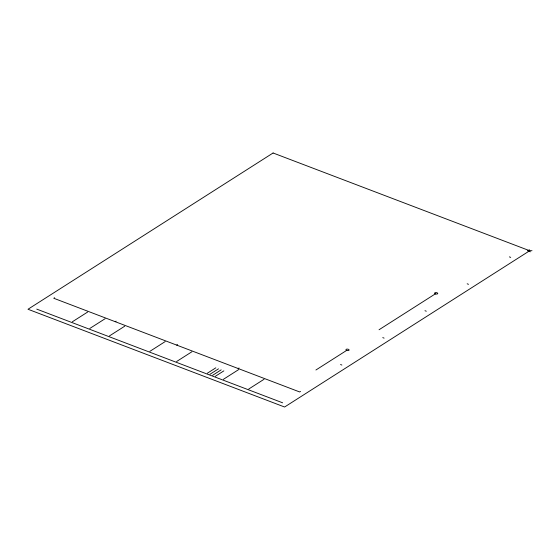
<?xml version="1.0" encoding="UTF-8"?>
<svg xmlns="http://www.w3.org/2000/svg" width="560" height="560" viewBox="0 0 560 560"><rect width="100%" height="100%" fill="white"/><g stroke="black" fill="none" stroke-linecap="round" stroke-linejoin="round"><path stroke-width="0.84" d="M54.621 297.731L53.767 298.27L299.67 391.958L300.517 391.412M72.324 321.804L87.647 312.039M89.803 328.468L105.119 318.703M115.241 321.692L116.095 321.146M109.431 335.944L124.747 326.179M149.856 351.351L165.179 341.579M176.715 345.114L177.569 344.568M176.589 361.529L191.905 351.764M207.326 373.24L215.831 367.815M209.993 374.262L218.505 368.837M212.667 375.277L221.179 369.852M215.341 376.299L223.853 370.874M238.189 368.536L239.043 367.99M223.363 379.351L238.679 369.586M248.752 389.025L264.068 379.26M315.924 369.999L346.675 350.392M379.05 329.749L435.323 293.874M527.359 250.782L532 250.705M509.383 256.879L510.72 257.39M467.173 283.794L468.51 284.305M424.963 310.709L426.3 311.213M382.753 337.617L384.09 338.128M340.543 364.532L341.88 365.043M36.75 309.12L282.646 402.808M529.165 249.627L530.194 251.86M273.091 152.985L28 309.253L284.585 407.015L529.683 250.747L273.091 152.985M346.612 350.364A1.589 0.728 6.3 0 0 349.104 350.056A1.589 0.728 6.3 0 0 346.864 349.125A1.589 0.728 6.3 0 0 346.612 350.364M435.253 293.846A1.589 0.728 6.3 0 0 437.752 293.531A1.589 0.728 6.3 0 0 435.512 292.607A1.589 0.728 6.3 0 0 435.253 293.846"/></g></svg>
